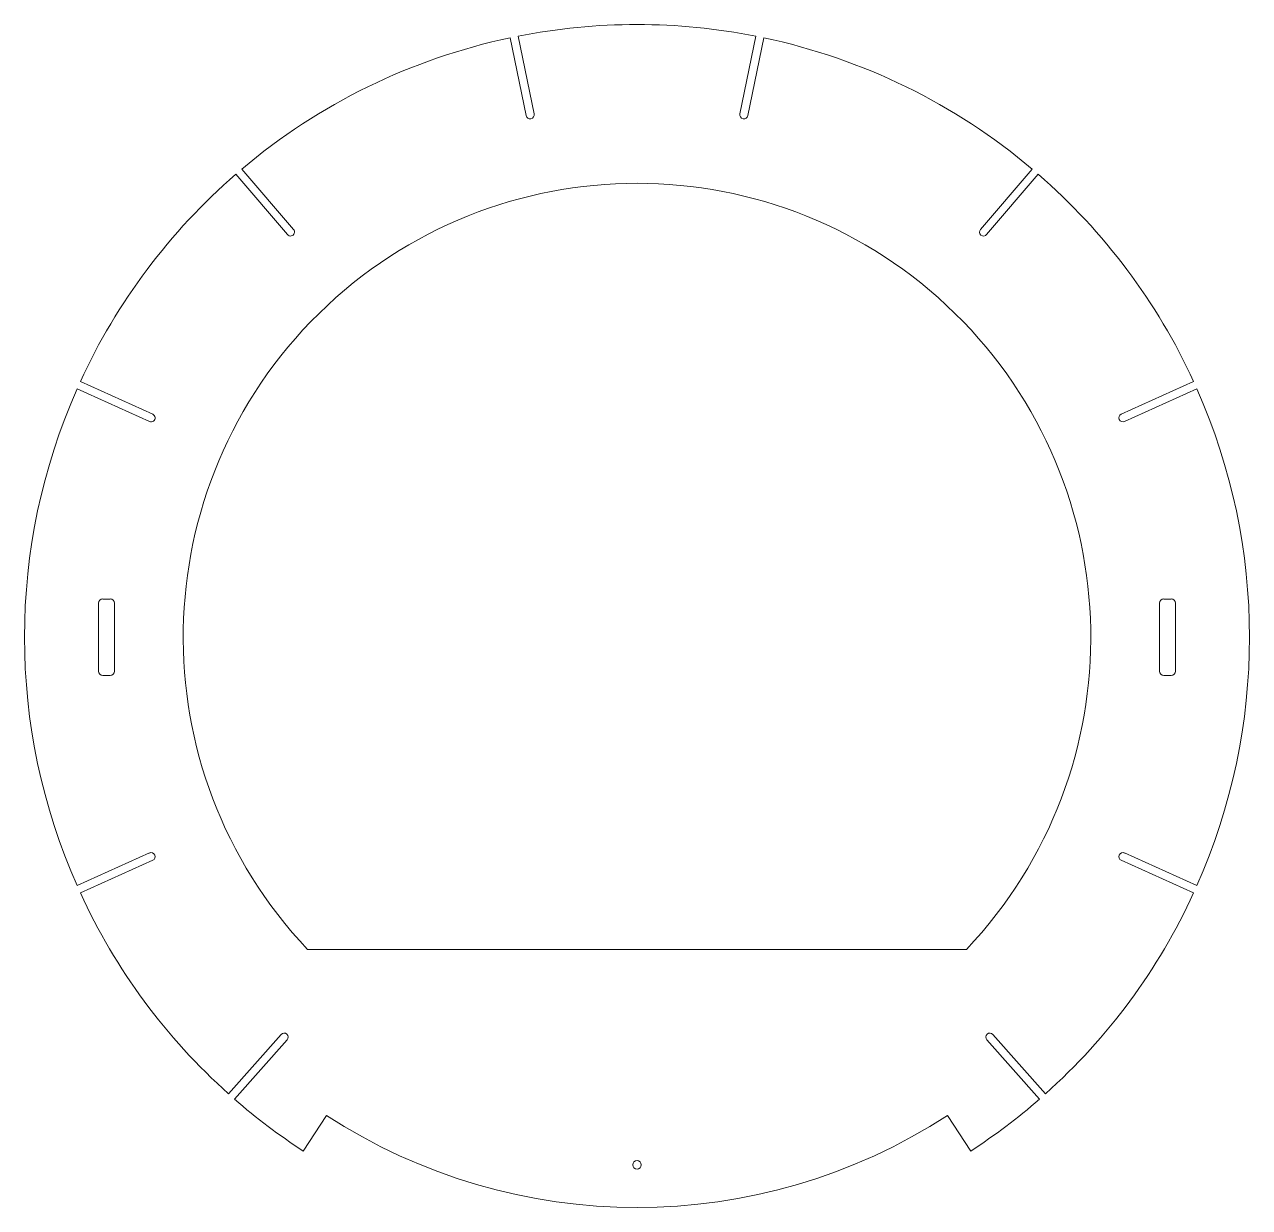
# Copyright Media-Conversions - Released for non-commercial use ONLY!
# Model space of a CAD drawing. Header units: millimetres. Extents: x 17 to 475, y 11 to 453.
import ezdxf

# ---------------------------------------------------------------- set-up
doc = ezdxf.new("R2010")
doc.units = ezdxf.units.MM
doc.layers.add('VISIBLE', color=7, linetype='Continuous', lineweight=0, true_color=0xffffff)

msp = doc.modelspace()

# ---------------------------------------------------------------- linework, layer by layer
at = {"layer": 'VISIBLE'}
for p, q in [((207.68, 419.8), (201.73, 448.84)), ((284.62, 419.8), (290.57, 448.84)), ((204.74, 419.2), (198.79, 448.24)), ((287.56, 419.2), (293.51, 448.24)), ((98.55, 399.22), (117.82, 376.69)), ((374.48, 376.69), (393.75, 399.22)), ((96.27, 397.27), (115.54, 374.74)), ((376.76, 374.74), (396.03, 397.27)), ((64.01, 304.95), (36.99, 317.15)), ((65.25, 307.69), (38.23, 319.88)), ((427.05, 307.69), (454.07, 319.88)), ((428.29, 304.95), (455.31, 317.15)), ((46.57, 238.68), (49.39, 238.68)), ((442.91, 238.68), (445.73, 238.68)), ((44.98, 211.7), (44.98, 237.1)), ((50.98, 237.1), (50.98, 211.7)), ((441.32, 211.7), (441.32, 237.1)), ((447.32, 237.1), (447.32, 211.7)), ((49.39, 210.11), (46.57, 210.11)), ((445.73, 210.11), (442.91, 210.11)), ((64.01, 143.84), (36.99, 131.65)), ((428.29, 143.84), (455.31, 131.65)), ((65.25, 141.11), (38.23, 128.91)), ((427.05, 141.11), (454.07, 128.91)), ((123.12, 107.81), (369.18, 107.81)), ((113.22, 76.1), (93.6, 53.87)), ((115.47, 74.11), (95.85, 51.89)), ((376.83, 74.11), (396.45, 51.89)), ((379.08, 76.1), (398.7, 53.87)), ((130.12, 45.86), (121.47, 32.55)), ((370.83, 32.55), (362.18, 45.86))]:
    msp.add_line(p, q, dxfattribs=at)
msp.add_circle((246.15, 27.37), 1.59, dxfattribs=at)
for centre, radius, start, end in [((246.15, 224.4), 228.8, 78.8056, 101.1944), ((246.15, 224.4), 228.8, 101.9456, 130.1744), ((246.15, 224.4), 228.8, 49.8256, 78.0544), ((206.21, 419.5), 1.5, 191.57, 11.5691), ((286.09, 419.5), 1.5, 168.43, 348.4287), ((246.15, 224.4), 228.8, 130.9256, 155.3344), ((246.15, 224.4), 169.5, 316.5394, 223.4606), ((246.15, 224.4), 228.8, 24.6656, 49.0744), ((116.68, 375.72), 1.5, 220.5453, 40.55), ((375.62, 375.72), 1.5, 139.45, 319.4451), ((246.15, 224.4), 228.8, 156.0856, 203.9144), ((246.15, 224.4), 228.8, 336.0856, 23.9144), ((64.63, 306.32), 1.5, 245.7089, 65.71), ((427.67, 306.32), 1.5, 114.29, 294.2885), ((46.57, 237.1), 1.59, 90, 180), ((49.39, 237.1), 1.59, 0, 90), ((442.91, 237.1), 1.59, 90, 180), ((445.73, 237.1), 1.59, 0, 90), ((46.57, 211.7), 1.59, 180, 270), ((49.39, 211.7), 1.59, 270, 0), ((442.91, 211.7), 1.59, 180, 270), ((445.73, 211.7), 1.59, 270, 0), ((64.63, 142.47), 1.5, 294.2915, 114.29), ((427.67, 142.47), 1.5, 65.71, 245.7088), ((246.15, 224.4), 228.8, 204.6656, 228.1844), ((246.15, 224.4), 228.8, 311.8156, 335.3344), ((114.34, 75.1), 1.5, 318.5613, 138.56), ((377.96, 75.1), 1.5, 41.4405, 221.44), ((246.15, 224.4), 228.8, 228.9356, 236.98), ((246.15, 224.4), 228.8, 303.02, 311.0644), ((246.15, 224.4), 212.93, 236.98, 303.02)]:
    msp.add_arc(centre, radius, start, end, dxfattribs=at)

doc.saveas('drawing.dxf')
